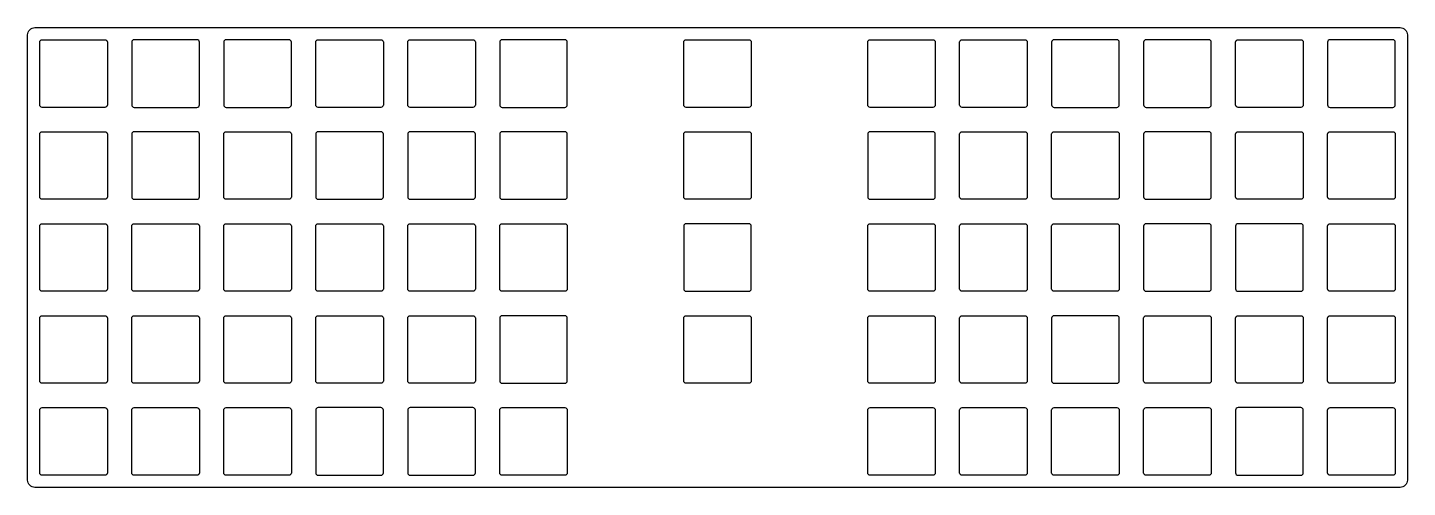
# Model space of a CAD drawing. Header units: millimetres. Extents: x 0 to 286, y -95 to 0.
import ezdxf

# ---------------------------------------------------------------- set-up
doc = ezdxf.new("R2010")
doc.units = ezdxf.units.MM
doc.layers.get('0').update_dxf_attribs({"linetype": 'CONTINUOUS'})

msp = doc.modelspace()

# ---------------------------------------------------------------- linework, layer by layer
for points in [[(0, -93.75), (0, -1.5, -0.4142136), (1.5, 0), (284.25, 0, -0.4142136), (285.75, -1.5), (285.75, -93.75, -0.4142136), (284.25, -95.25), (1.5, -95.25, -0.4142136)], [(2.525, -16.025), (2.525, -3.025, -0.4142136), (3.025, -2.525), (16.025, -2.525, -0.4142136), (16.525, -3.025), (16.525, -16.025, -0.4142136), (16.025, -16.525), (3.025, -16.525, -0.4142136)], [(35.575, -16.025), (35.575, -3.025, 0.4142136), (35.075, -2.525), (22.075, -2.525, 0.4142136), (21.575, -3.025), (21.575, -16.025, 0.4142136), (22.075, -16.525), (35.075, -16.525, 0.4142136)], [(54.625, -16.025), (54.625, -3.025, 0.4142136), (54.125, -2.525), (41.125, -2.525, 0.4142136), (40.625, -3.025), (40.625, -16.025, 0.4142136), (41.125, -16.525), (54.125, -16.525, 0.4142136)], [(60.175, -16.525, -0.4142136), (59.675, -16.025), (59.675, -3.025, -0.4142136), (60.175, -2.525), (73.175, -2.525, -0.4142136), (73.675, -3.025), (73.675, -16.025, -0.4142136), (73.175, -16.525)], [(79.225, -16.525, -0.4142136), (78.725, -16.025), (78.725, -3.025, -0.4142136), (79.225, -2.525), (92.225, -2.525, -0.4142136), (92.725, -3.025), (92.725, -16.025, -0.4142136), (92.225, -16.525)], [(111.775, -16.025), (111.775, -3.025, 0.4142136), (111.275, -2.525), (98.275, -2.525, 0.4142136), (97.775, -3.025), (97.775, -16.025, 0.4142136), (98.275, -16.525), (111.275, -16.525, 0.4142136)], [(135.875, -3.025, -0.4142136), (136.375, -2.525), (149.375, -2.525, -0.4142136), (149.875, -3.025), (149.875, -16.025, -0.4142136), (149.375, -16.525), (136.375, -16.525, -0.4142136), (135.875, -16.025)], [(174.475, -16.525, -0.4142136), (173.975, -16.025), (173.975, -3.025, -0.4142136), (174.475, -2.525), (187.475, -2.525, -0.4142136), (187.975, -3.025), (187.975, -16.025, -0.4142136), (187.475, -16.525)], [(206.525, -2.525, -0.4142136), (207.025, -3.025), (207.025, -16.025, -0.4142136), (206.525, -16.525), (193.525, -16.525, -0.4142136), (193.025, -16.025), (193.025, -3.025, -0.4142136), (193.525, -2.525)], [(225.575, -2.525), (212.575, -2.525, 0.4142136), (212.075, -3.025), (212.075, -16.025, 0.4142136), (212.575, -16.525), (225.575, -16.525, 0.4142136), (226.075, -16.025), (226.075, -3.025, 0.4142136)], [(244.625, -2.525), (231.625, -2.525, 0.4142136), (231.125, -3.025), (231.125, -16.025, 0.4142136), (231.625, -16.525), (244.625, -16.525, 0.4142136), (245.125, -16.025), (245.125, -3.025, 0.4142136)], [(263.675, -2.525, -0.4142136), (264.175, -3.025), (264.175, -16.025, -0.4142136), (263.675, -16.525), (250.675, -16.525, -0.4142136), (250.175, -16.025), (250.175, -3.025, -0.4142136), (250.675, -2.525)], [(283.225, -16.025), (283.225, -3.025, 0.4142136), (282.725, -2.525), (269.725, -2.525, 0.4142136), (269.225, -3.025), (269.225, -16.025, 0.4142136), (269.725, -16.525), (282.725, -16.525, 0.4142136)], [(2.525, -22.075, -0.4142136), (3.025, -21.575), (16.025, -21.575, -0.4142136), (16.525, -22.075), (16.525, -35.075, -0.4142136), (16.025, -35.575), (3.025, -35.575, -0.4142136), (2.525, -35.075)], [(35.575, -35.075), (35.575, -22.075, 0.4142136), (35.075, -21.575), (22.075, -21.575, 0.4142136), (21.575, -22.075), (21.575, -35.075, 0.4142136), (22.075, -35.575), (35.075, -35.575, 0.4142136)], [(40.625, -35.075), (40.625, -22.075, -0.4142136), (41.125, -21.575), (54.125, -21.575, -0.4142136), (54.625, -22.075), (54.625, -35.075, -0.4142136), (54.125, -35.575), (41.125, -35.575, -0.4142136)], [(73.175, -21.575), (60.175, -21.575, 0.4142136), (59.675, -22.075), (59.675, -35.075, 0.4142136), (60.175, -35.575), (73.175, -35.575, 0.4142136), (73.675, -35.075), (73.675, -22.075, 0.4142136)], [(92.725, -35.075), (92.725, -22.075, 0.4142136), (92.225, -21.575), (79.225, -21.575, 0.4142136), (78.725, -22.075), (78.725, -35.075, 0.4142136), (79.225, -35.575), (92.225, -35.575, 0.4142136)], [(111.275, -21.575), (98.275, -21.575, 0.4142136), (97.775, -22.075), (97.775, -35.075, 0.4142136), (98.275, -35.575), (111.275, -35.575, 0.4142136), (111.775, -35.075), (111.775, -22.075, 0.4142136)], [(149.375, -35.575), (136.375, -35.575, -0.4142136), (135.875, -35.075), (135.875, -22.075, -0.4142136), (136.375, -21.575), (149.375, -21.575, -0.4142136), (149.875, -22.075), (149.875, -35.075, -0.4142136)], [(187.475, -21.575), (174.475, -21.575, 0.4142136), (173.975, -22.075), (173.975, -35.075, 0.4142136), (174.475, -35.575), (187.475, -35.575, 0.4142136), (187.975, -35.075), (187.975, -22.075, 0.4142136)], [(193.525, -35.575, -0.4142136), (193.025, -35.075), (193.025, -22.075, -0.4142136), (193.525, -21.575), (206.525, -21.575, -0.4142136), (207.025, -22.075), (207.025, -35.075, -0.4142136), (206.525, -35.575)], [(225.575, -35.575), (212.575, -35.575, -0.4142136), (212.075, -35.075), (212.075, -22.075, -0.4142136), (212.575, -21.575), (225.575, -21.575, -0.4142136), (226.075, -22.075), (226.075, -35.075, -0.4142136)], [(245.125, -35.075), (245.125, -22.075, 0.4142136), (244.625, -21.575), (231.625, -21.575, 0.4142136), (231.125, -22.075), (231.125, -35.075, 0.4142136), (231.625, -35.575), (244.625, -35.575, 0.4142136)], [(263.675, -21.575, -0.4142136), (264.175, -22.075), (264.175, -35.075, -0.4142136), (263.675, -35.575), (250.675, -35.575, -0.4142136), (250.175, -35.075), (250.175, -22.075, -0.4142136), (250.675, -21.575)], [(269.225, -22.075, -0.4142136), (269.725, -21.575), (282.725, -21.575, -0.4142136), (283.225, -22.075), (283.225, -35.075, -0.4142136), (282.725, -35.575), (269.725, -35.575, -0.4142136), (269.225, -35.075)], [(3.025, -54.625, -0.4142136), (2.525, -54.125), (2.525, -41.125, -0.4142136), (3.025, -40.625), (16.025, -40.625, -0.4142136), (16.525, -41.125), (16.525, -54.125, -0.4142136), (16.025, -54.625)], [(35.575, -54.125, -0.4142136), (35.075, -54.625), (22.075, -54.625, -0.4142136), (21.575, -54.125), (21.575, -41.125, -0.4142136), (22.075, -40.625), (35.075, -40.625, -0.4142136), (35.575, -41.125)], [(54.125, -54.625), (41.125, -54.625, -0.4142136), (40.625, -54.125), (40.625, -41.125, -0.4142136), (41.125, -40.625), (54.125, -40.625, -0.4142136), (54.625, -41.125), (54.625, -54.125, -0.4142136)], [(59.675, -41.125, -0.4142136), (60.175, -40.625), (73.175, -40.625, -0.4142136), (73.675, -41.125), (73.675, -54.125, -0.4142136), (73.175, -54.625), (60.175, -54.625, -0.4142136), (59.675, -54.125)], [(92.225, -54.625), (79.225, -54.625, -0.4142136), (78.725, -54.125), (78.725, -41.125, -0.4142136), (79.225, -40.625), (92.225, -40.625, -0.4142136), (92.725, -41.125), (92.725, -54.125, -0.4142136)], [(97.775, -54.125), (97.775, -41.125, -0.4142136), (98.275, -40.625), (111.275, -40.625, -0.4142136), (111.775, -41.125), (111.775, -54.125, -0.4142136), (111.275, -54.625), (98.275, -54.625, -0.4142136)], [(149.375, -40.625), (136.375, -40.625, 0.4142136), (135.875, -41.125), (135.875, -54.125, 0.4142136), (136.375, -54.625), (149.375, -54.625, 0.4142136), (149.875, -54.125), (149.875, -41.125, 0.4142136)], [(173.975, -54.125), (173.975, -41.125, -0.4142136), (174.475, -40.625), (187.475, -40.625, -0.4142136), (187.975, -41.125), (187.975, -54.125, -0.4142136), (187.475, -54.625), (174.475, -54.625, -0.4142136)], [(193.525, -54.625, -0.4142136), (193.025, -54.125), (193.025, -41.125, -0.4142136), (193.525, -40.625), (206.525, -40.625, -0.4142136), (207.025, -41.125), (207.025, -54.125, -0.4142136), (206.525, -54.625)], [(212.075, -54.125), (212.075, -41.125, -0.4142136), (212.575, -40.625), (225.575, -40.625, -0.4142136), (226.075, -41.125), (226.075, -54.125, -0.4142136), (225.575, -54.625), (212.575, -54.625, -0.4142136)], [(245.125, -54.125), (245.125, -41.125, 0.4142136), (244.625, -40.625), (231.625, -40.625, 0.4142136), (231.125, -41.125), (231.125, -54.125, 0.4142136), (231.625, -54.625), (244.625, -54.625, 0.4142136)], [(264.175, -54.125), (264.175, -41.125, 0.4142136), (263.675, -40.625), (250.675, -40.625, 0.4142136), (250.175, -41.125), (250.175, -54.125, 0.4142136), (250.675, -54.625), (263.675, -54.625, 0.4142136)], [(269.225, -54.125), (269.225, -41.125, -0.4142136), (269.725, -40.625), (282.725, -40.625, -0.4142136), (283.225, -41.125), (283.225, -54.125, -0.4142136), (282.725, -54.625), (269.725, -54.625, -0.4142136)], [(16.025, -73.675), (3.025, -73.675, -0.4142136), (2.525, -73.175), (2.525, -60.175, -0.4142136), (3.025, -59.675), (16.025, -59.675, -0.4142136), (16.525, -60.175), (16.525, -73.175, -0.4142136)], [(35.075, -59.675, -0.4142136), (35.575, -60.175), (35.575, -73.175, -0.4142136), (35.075, -73.675), (22.075, -73.675, -0.4142136), (21.575, -73.175), (21.575, -60.175, -0.4142136), (22.075, -59.675)], [(54.125, -73.675), (41.125, -73.675, -0.4142136), (40.625, -73.175), (40.625, -60.175, -0.4142136), (41.125, -59.675), (54.125, -59.675, -0.4142136), (54.625, -60.175), (54.625, -73.175, -0.4142136)], [(59.675, -60.175, -0.4142136), (60.175, -59.675), (73.175, -59.675, -0.4142136), (73.675, -60.175), (73.675, -73.175, -0.4142136), (73.175, -73.675), (60.175, -73.675, -0.4142136), (59.675, -73.175)], [(79.225, -73.675, -0.4142136), (78.725, -73.175), (78.725, -60.175, -0.4142136), (79.225, -59.675), (92.225, -59.675, -0.4142136), (92.725, -60.175), (92.725, -73.175, -0.4142136), (92.225, -73.675)], [(111.275, -59.675), (98.275, -59.675, 0.4142136), (97.775, -60.175), (97.775, -73.175, 0.4142136), (98.275, -73.675), (111.275, -73.675, 0.4142136), (111.775, -73.175), (111.775, -60.175, 0.4142136)], [(135.875, -73.175), (135.875, -60.175, -0.4142136), (136.375, -59.675), (149.375, -59.675, -0.4142136), (149.875, -60.175), (149.875, -73.175, -0.4142136), (149.375, -73.675), (136.375, -73.675, -0.4142136)], [(174.475, -73.675, -0.4142136), (173.975, -73.175), (173.975, -60.175, -0.4142136), (174.475, -59.675), (187.475, -59.675, -0.4142136), (187.975, -60.175), (187.975, -73.175, -0.4142136), (187.475, -73.675)], [(206.525, -59.675, -0.4142136), (207.025, -60.175), (207.025, -73.175, -0.4142136), (206.525, -73.675), (193.525, -73.675, -0.4142136), (193.025, -73.175), (193.025, -60.175, -0.4142136), (193.525, -59.675)], [(226.075, -73.175), (226.075, -60.175, 0.4142136), (225.575, -59.675), (212.575, -59.675, 0.4142136), (212.075, -60.175), (212.075, -73.175, 0.4142136), (212.575, -73.675), (225.575, -73.675, 0.4142136)], [(231.125, -60.175, -0.4142136), (231.625, -59.675), (244.625, -59.675, -0.4142136), (245.125, -60.175), (245.125, -73.175, -0.4142136), (244.625, -73.675), (231.625, -73.675, -0.4142136), (231.125, -73.175)], [(250.175, -60.175, -0.4142136), (250.675, -59.675), (263.675, -59.675, -0.4142136), (264.175, -60.175), (264.175, -73.175, -0.4142136), (263.675, -73.675), (250.675, -73.675, -0.4142136), (250.175, -73.175)], [(269.225, -73.175), (269.225, -60.175, -0.4142136), (269.725, -59.675), (282.725, -59.675, -0.4142136), (283.225, -60.175), (283.225, -73.175, -0.4142136), (282.725, -73.675), (269.725, -73.675, -0.4142136)], [(2.525, -79.225, -0.4142136), (3.025, -78.725), (16.025, -78.725, -0.4142136), (16.525, -79.225), (16.525, -92.225, -0.4142136), (16.025, -92.725), (3.025, -92.725, -0.4142136), (2.525, -92.225)], [(21.575, -92.225), (21.575, -79.225, -0.4142136), (22.075, -78.725), (35.075, -78.725, -0.4142136), (35.575, -79.225), (35.575, -92.225, -0.4142136), (35.075, -92.725), (22.075, -92.725, -0.4142136)], [(54.125, -92.725), (41.125, -92.725, -0.4142136), (40.625, -92.225), (40.625, -79.225, -0.4142136), (41.125, -78.725), (54.125, -78.725, -0.4142136), (54.625, -79.225), (54.625, -92.225, -0.4142136)], [(73.675, -92.225), (73.675, -79.225, 0.4142136), (73.175, -78.725), (60.175, -78.725, 0.4142136), (59.675, -79.225), (59.675, -92.225, 0.4142136), (60.175, -92.725), (73.175, -92.725, 0.4142136)], [(92.725, -92.225), (92.725, -79.225, 0.4142136), (92.225, -78.725), (79.225, -78.725, 0.4142136), (78.725, -79.225), (78.725, -92.225, 0.4142136), (79.225, -92.725), (92.225, -92.725, 0.4142136)], [(97.775, -79.225, -0.4142136), (98.275, -78.725), (111.275, -78.725, -0.4142136), (111.775, -79.225), (111.775, -92.225, -0.4142136), (111.275, -92.725), (98.275, -92.725, -0.4142136), (97.775, -92.225)], [(173.975, -92.225), (173.975, -79.225, -0.4142136), (174.475, -78.725), (187.475, -78.725, -0.4142136), (187.975, -79.225), (187.975, -92.225, -0.4142136), (187.475, -92.725), (174.475, -92.725, -0.4142136)], [(206.525, -92.725), (193.525, -92.725, -0.4142136), (193.025, -92.225), (193.025, -79.225, -0.4142136), (193.525, -78.725), (206.525, -78.725, -0.4142136), (207.025, -79.225), (207.025, -92.225, -0.4142136)], [(226.075, -92.225, -0.4142136), (225.575, -92.725), (212.575, -92.725, -0.4142136), (212.075, -92.225), (212.075, -79.225, -0.4142136), (212.575, -78.725), (225.575, -78.725, -0.4142136), (226.075, -79.225)], [(231.625, -92.725, -0.4142136), (231.125, -92.225), (231.125, -79.225, -0.4142136), (231.625, -78.725), (244.625, -78.725, -0.4142136), (245.125, -79.225), (245.125, -92.225, -0.4142136), (244.625, -92.725)], [(263.675, -78.725), (250.675, -78.725, 0.4142136), (250.175, -79.225), (250.175, -92.225, 0.4142136), (250.675, -92.725), (263.675, -92.725, 0.4142136), (264.175, -92.225), (264.175, -79.225, 0.4142136)], [(269.725, -92.725, -0.4142136), (269.225, -92.225), (269.225, -79.225, -0.4142136), (269.725, -78.725), (282.725, -78.725, -0.4142136), (283.225, -79.225), (283.225, -92.225, -0.4142136), (282.725, -92.725)]]:
    msp.add_lwpolyline(points, format="xyb", close=True)

doc.saveas('drawing.dxf')
